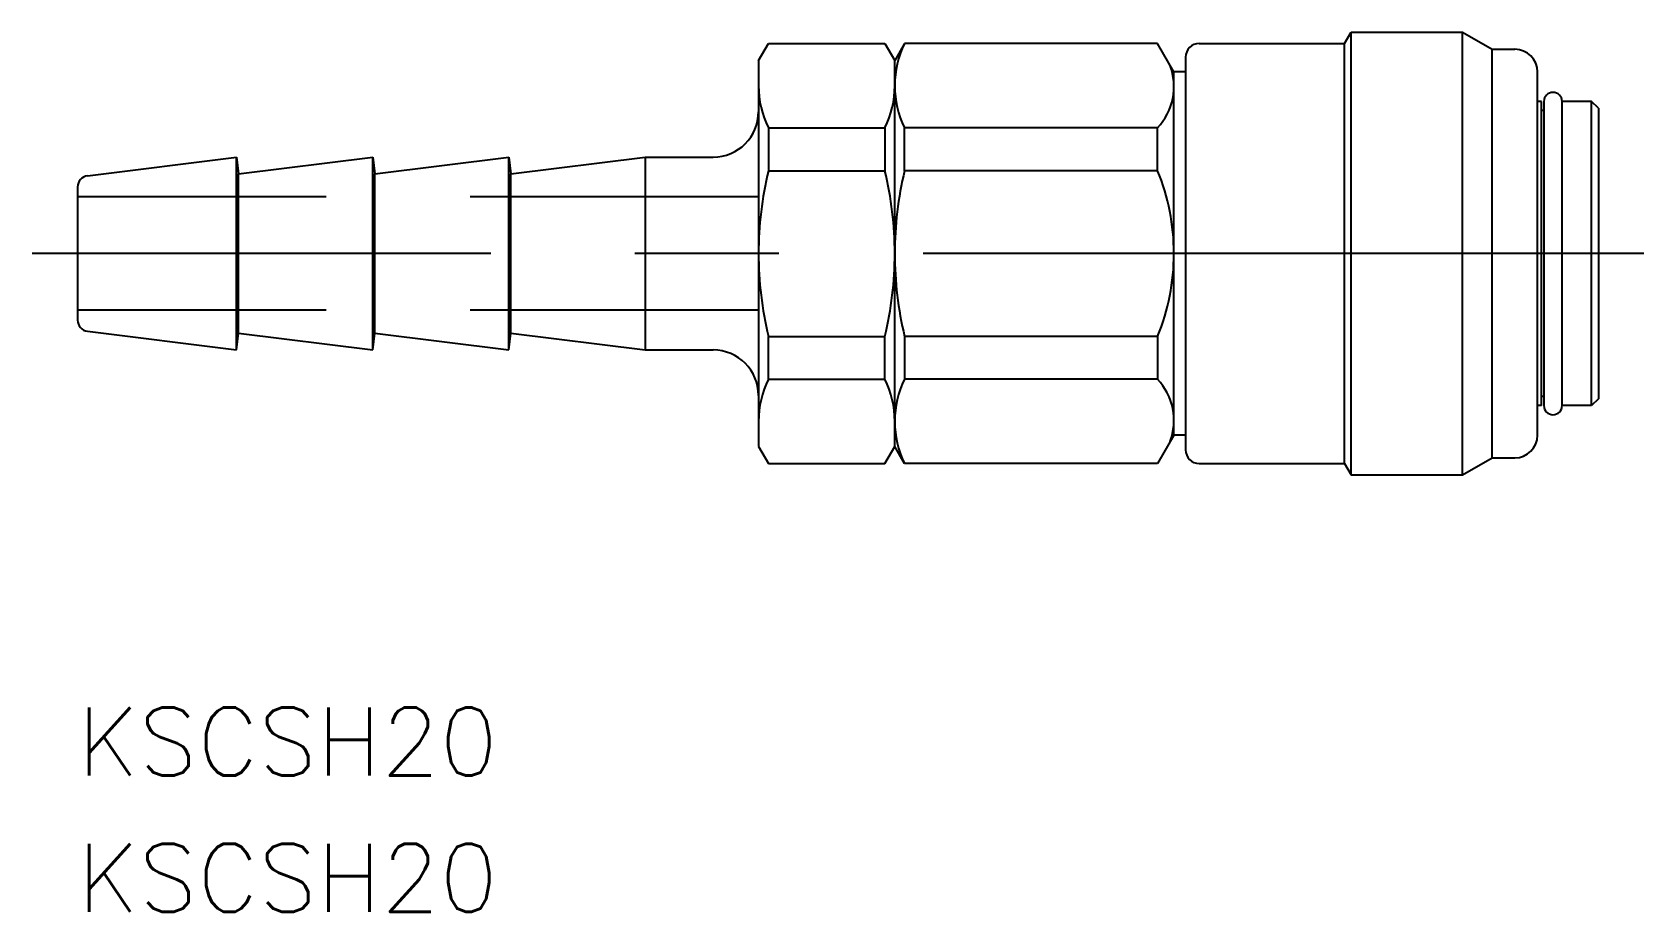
# Model space of a CAD drawing. Extents: x -2 to 69, y -29 to 9.8.
import ezdxf

# ---------------------------------------------------------------- set-up
doc = ezdxf.new("R2010")
doc.units = 0
doc.linetypes.add('CENTER', pattern=[50.8, 31.75, -6.35, 6.35, -6.35])
doc.linetypes.add('DASHED', pattern=[19.05, 12.7, -6.35])
doc.layers.get('0').update_dxf_attribs({"linetype": 'CONTINUOUS'})
doc.layers.add('CENTER', color=1, linetype='CONTINUOUS')
doc.styles.get("Standard").update_dxf_attribs({"font": 'txt.shx', "height": 3, "bigfont": 'bigfont.shx'})

msp = doc.modelspace()

# ---------------------------------------------------------------- linework, layer by layer
at = {"color": 7, "linetype": 'CONTINUOUS'}
for p, q in [((30, 8.5), (30.433, 9.25)), ((30.433, 9.25), (35.567, 9.25)), ((35.567, 9.25), (36, 8.5)), ((36.433, 9.25), (36, 8.5)), ((47.578, 9.25), (36.433, 9.25)), ((48.3, 8), (47.578, 9.25)), ((49.417, 9.25), (55.817, 9.25)), ((55.817, 9.25), (56.105, 9.75)), ((55.817, -9.25), (55.817, 9.25)), ((56.105, -9.75), (56.105, 9.75)), ((56.105, 9.75), (61.018, 9.75)), ((61.018, -9.75), (61.018, 9.75)), ((61.018, 9.75), (62.317, 9)), ((48.817, 8.65), (48.817, -8.65)), ((62.317, -9), (62.317, 9)), ((62.317, 9), (63.317, 9)), ((30, 8.5), (30, -8.5)), ((36, -8.5), (36, 8.5)), ((48.3, -8), (48.3, 8)), ((48.817, 8), (48.3, 8)), ((64.317, -8), (64.317, 8)), ((64.5, 6.7), (64.317, 6.7)), ((64.5, -6.7), (64.5, 6.7)), ((64.6, 6.7), (64.6, -6.7)), ((65.4, -6.7), (65.4, 6.7)), ((66.7, 6.7), (65.4, 6.7)), ((66.7, -6.7), (66.7, 6.7)), ((67, 6.4), (66.7, 6.7)), ((67, 6.4), (67, -6.4)), ((64.6, 6.3), (64.5, 6.3)), ((30.433, 5.537), (35.567, 5.537)), ((30.433, 5.537), (30.433, 3.649)), ((35.567, 5.537), (35.567, 3.649)), ((47.578, 5.537), (36.433, 5.537)), ((36.433, 3.649), (36.433, 5.537)), ((47.578, 3.649), (47.578, 5.537)), ((0.438, 3.425), (7, 4.25)), ((7, 4.25), (7.094, 3.507)), ((7, -4.25), (7, 4.25)), ((7.094, 3.507), (13, 4.25)), ((13, -4.25), (13, 4.25)), ((13, 4.25), (13.093, 3.507)), ((13.093, 3.507), (19, 4.25)), ((19, -4.25), (19, 4.25)), ((19, 4.25), (19.093, 3.507)), ((19.093, 3.507), (25, 4.25)), ((25, 4.25), (25, -4.25)), ((25, 4.25), (28, 4.25)), ((30.433, 3.649), (35.567, 3.649)), ((47.578, 3.649), (36.433, 3.649)), ((0, 2.929), (0, -2.929)), ((7.094, -3.507), (7.094, 3.507)), ((13.093, -3.507), (13.093, 3.507)), ((19.093, -3.507), (19.093, 3.507)), ((0.438, -3.425), (7, -4.25)), ((7, -4.25), (7.094, -3.507)), ((7.094, -3.507), (13, -4.25)), ((13, -4.25), (13.093, -3.507)), ((13.093, -3.507), (19, -4.25)), ((19, -4.25), (19.093, -3.507)), ((19.093, -3.507), (25, -4.25)), ((25, -4.25), (28, -4.25)), ((30.433, -5.537), (30.433, -3.649)), ((30.433, -3.649), (35.567, -3.649)), ((35.567, -5.537), (35.567, -3.649)), ((36.433, -3.649), (36.433, -5.537)), ((47.578, -3.649), (36.433, -3.649)), ((47.578, -3.649), (47.578, -5.537)), ((30.433, -5.537), (35.567, -5.537)), ((47.578, -5.537), (36.433, -5.537)), ((64.6, -6.3), (64.5, -6.3)), ((64.5, -6.7), (64.317, -6.7)), ((66.7, -6.7), (65.4, -6.7)), ((67, -6.4), (66.7, -6.7)), ((30, -8.5), (30.433, -9.25)), ((35.567, -9.25), (36, -8.5)), ((36.433, -9.25), (36, -8.5)), ((48.3, -8), (47.578, -9.25)), ((48.817, -8), (48.3, -8)), ((61.018, -9.75), (62.317, -9)), ((62.317, -9), (63.317, -9)), ((30.433, -9.25), (35.567, -9.25)), ((47.578, -9.25), (36.433, -9.25)), ((49.417, -9.25), (55.817, -9.25)), ((55.817, -9.25), (56.105, -9.75)), ((56.105, -9.75), (61.018, -9.75))]:
    msp.add_line(p, q, dxfattribs=at)
at = {"color": 3, "linetype": 'DASHED'}
for p, q in [((30, 2.5), (0, 2.5)), ((30, -2.5), (0, -2.5))]:
    msp.add_line(p, q, dxfattribs=at)
at = {"color": 7, "linetype": 'CONTINUOUS'}
for centre, radius, start, end in [((40.195, 7.393), 4.195, 153.73536, 206.26464), ((49.417, 8.65), 0.6, 90, 180), ((63.317, 8), 1, 0, 90), ((45.633, 7.361), 2.667, 316.8331, 20.33246), ((34.197, 7.393), 4.197, 179.99927, 206.25489), ((31.803, 7.393), 4.197, 333.74486, 0), ((65, 6.7), 0.4, 0, 180), ((28, 6.25), 2, 270, 0), ((45.589, 0), 15.589, 166.46418, 179.99927), ((20.41, 0), 15.59, 0, 13.53401), ((51.588, 0), 15.588, 166.4638, 180), ((38.716, 0), 9.584, 0, 22.37702), ((0.5, 2.929), 0.5, 97.16667, 180), ((20.41, 0), 15.59, 346.46599, 0), ((51.588, 0), 15.588, 180, 193.5362), ((38.716, 0), 9.584, 337.62298, 0), ((45.589, 0), 15.589, 180.00073, 193.53582), ((0.5, -2.929), 0.5, 180, 262.83333), ((28, -6.25), 2, 0, 90), ((34.197, -7.393), 4.197, 153.7451, 180.00073), ((31.803, -7.393), 4.197, 0, 26.25514), ((40.195, -7.393), 4.195, 153.73536, 206.26464), ((45.633, -7.361), 2.667, 339.66754, 43.1669), ((65, -6.7), 0.4, 180, 0), ((63.317, -8), 1, 270, 0), ((49.417, -8.65), 0.6, 180, 270)]:
    msp.add_arc(centre, radius, start, end, dxfattribs=at)
at = {"layer": 'CENTER', "color": 1, "linetype": 'CENTER'}
msp.add_line((69, 0), (-2, 0), dxfattribs=at)

# ---------------------------------------------------------------- texts
at = {"color": 7, "linetype": 'CONTINUOUS'}
for p in [(0, -23), (0, -29)]:
    msp.add_text('KSCSH20', height=3, dxfattribs=at).set_placement(p)

doc.saveas('drawing.dxf')
